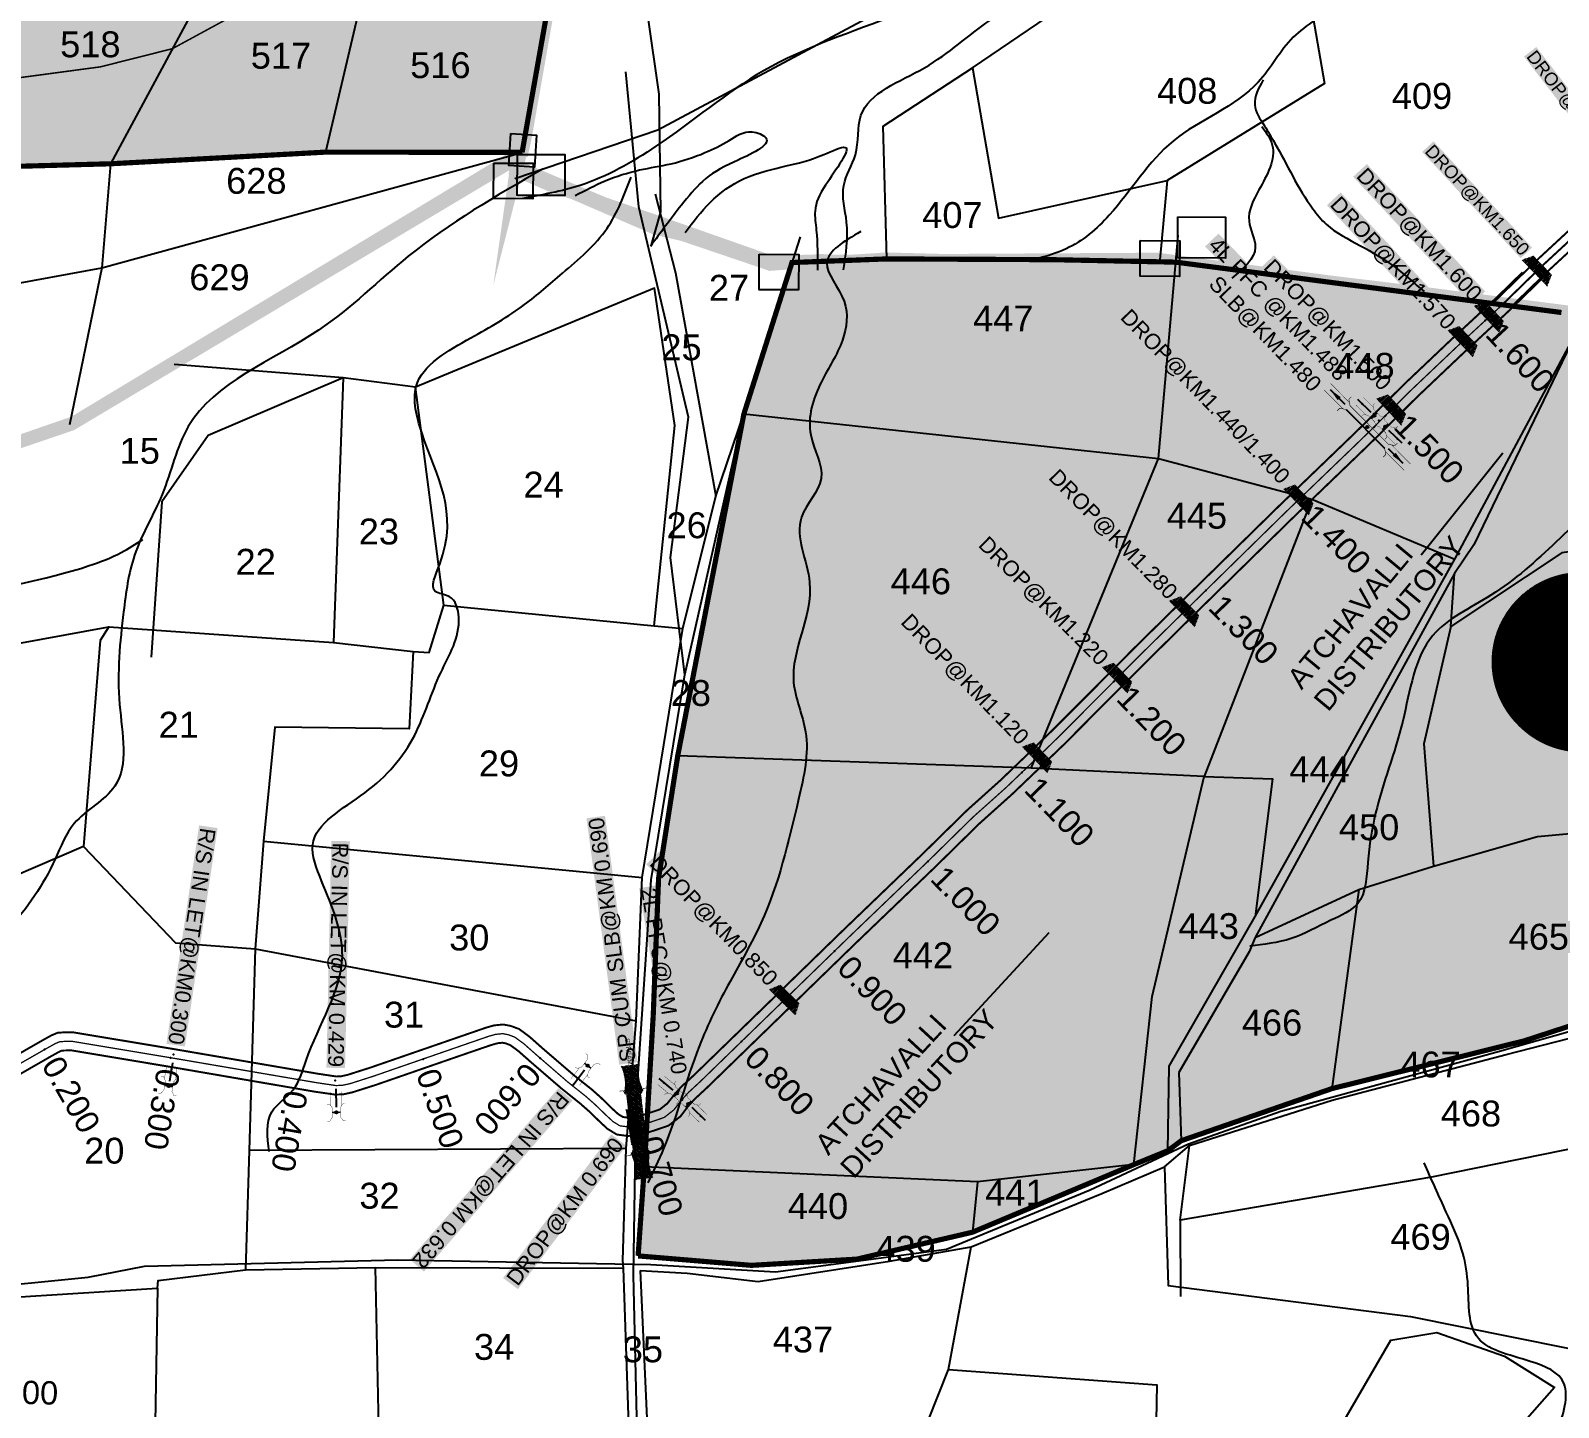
# Model space of a CAD drawing. Header units: inches. Extents: x 200003 to 248779, y 1594258 to 1607376.
# Drawn here: x 204721 to 205901, y 1599463 to 1600527 of the extents above; entities that cross this region are included whole.
import ezdxf
from ezdxf.enums import TextEntityAlignment as Align

# ---------------------------------------------------------------- set-up
doc = ezdxf.new("R2010")
doc.units = ezdxf.units.IN
doc.header["$LTSCALE"] = 15
doc.header["$MEASUREMENT"] = 0
for name, pattern in [('ACAD_ISO02W100', [15, 12, -3]), ('DASHED2', [0.375, 0.25, -0.125]), ('HIDDEN2', [0.1875, 0.125, -0.0625])]:
    doc.linetypes.add(name, pattern=pattern)
for name, color, linetype in [('BOUNDRY STONES', 240, 'Continuous'), ('CANAL1', 7, 'Continuous'), ('CSMark', 72, 'Continuous'), ('PLOTS', 7, 'Continuous'), ('PLOTS NO', 7, 'Continuous'), ('RE REMARKS', 7, 'Continuous'), ('ROADS', 1, 'Continuous'), ('STREAMS', 4, 'Continuous'), ('STRUCTURE', 5, 'Continuous'), ('text2', 7, 'Continuous'), ('VILLAGE BOUNDARY STONES', 1, 'Continuous'), ('VILLAGE BOUNDRY', 5, 'Continuous'), ('WUA-14', 3, 'Continuous')]:
    doc.layers.add(name, color=color, linetype=linetype)
doc.styles.get("Standard").update_dxf_attribs({"font": 'arial.ttf'})
doc.dimstyles.get("Standard").update_dxf_attribs({"dimtxt": 0.18, "dimasz": 0.18, "dimexe": 0.18, "dimexo": 0.0625, "dimgap": 0.09, "dimtad": 0, "dimtih": 1, "dimtoh": 1, "dimdec": 4, "dimzin": 0, "dimdsep": 46, "dimtxsty": 'Standard', "dimcen": 0.09, "dimadec": 0, "dimazin": 0, "dimtfac": 1, "dimtdec": 4, "dimtofl": 0, "dimtmove": 0, "dimatfit": 3, "dimfxl": 1, "dimtolj": 1, "dimtzin": 0, "dimarcsym": 0})

# ---------------------------------------------------------------- blocks, each defined once
blk = doc.blocks.new('DROP')
h = blk.add_hatch()
h.set_pattern_fill('ANSI31', color=1, scale=10, angle=45)
h.set_pattern_definition([(90, (-324.4107, -25.7687), (-1.25, 0), [])])
h.paths.add_polyline_path([(-9.9, -4.3), (-13.8, 4.1), (13.8, 4.1), (10.2, -4.3)])
at = {"layer": 'STRUCTURE', "color": 5, "const_width": 0.49}
blk.add_lwpolyline([(-9.9, -4.3), (-13.8, 4.1), (13.8, 4.1), (10.2, -4.3), (-9.9, -4.3)], dxfattribs=at)
at = {"layer": 'STRUCTURE', "color": 5}
blk.add_circle((0, 0), 1.33, dxfattribs=at)
blk = doc.blocks.new('1SLB')
at = {"layer": 'STRUCTURE'}
h = blk.add_hatch(dxfattribs=at)
h.set_pattern_fill('DOTS', color=6, scale=14, angle=320.3722, style=0)
h.set_pattern_definition([(320.372247934, (-538945.0768, -1194857.3203), (0.89503691186, 0.39489261377), [0, -0.875])])
h.paths.add_polyline_path([(-43.8, 3.5), (-43.8, -3.5), (-23.1, -3.5), (-21, -2.1), (21, -2.1), (23.1, -3.5), (43.8, -3.5), (43.8, 3.5), (23.1, 3.5), (21, 2.1), (-21, 2.1), (-23.1, 3.5)])
at = {"layer": 'STRUCTURE', "color": 6, "linetype": 'ACAD_ISO02W100', "ltscale": 0.5, "const_width": 0.35}
for points in [[(-43.8, 3.5), (-23.1, 3.5)], [(23.1, 3.5), (43.8, 3.5)], [(-43.8, -3.5), (-23.1, -3.5)], [(23.1, -3.5), (43.8, -3.5)]]:
    blk.add_lwpolyline(points, dxfattribs=at)
at = {"layer": 'STRUCTURE', "color": 6, "const_width": 0.44}
for points in [[(-25.2, 7.7), (-25.2, 4.9), (-21, 2.1), (21, 2.1), (25.2, 4.9), (25.2, 7.7)], [(-25.2, -7.7), (-25.2, -4.9), (-21, -2.1), (21, -2.1), (25.2, -4.9), (25.2, -7.7)]]:
    blk.add_lwpolyline(points, dxfattribs=at)
at = {"layer": 'STRUCTURE', "color": 6}
blk.add_lwpolyline([(-21, -2.1), (21, -2.1)], dxfattribs=at)
blk.add_lwpolyline([(-21, -2.1), (21, -2.1)], dxfattribs=at)
at = {"layer": 'STRUCTURE', "color": 0}
blk.add_circle((0, 0), 0.871, dxfattribs=at)
for points in [[(-40.8, 0), (-24.8, 0)], [(39.6, -0.2), (23.5, -0.2)]]:
    blk.add_leader(points, dimstyle='Standard', override={"dimasz": 10, "dimgap": 0.09, "dimtad": 0}, dxfattribs=at)
blk = doc.blocks.new('SP')
at = {"layer": 'STRUCTURE'}
h = blk.add_hatch(dxfattribs=at)
h.set_pattern_fill('DASH', color=256, scale=8, style=0)
edge = h.paths.add_edge_path()
edge.add_spline(control_points=[(769825.7, 1706742.1), (769825.3, 1706741.8), (769823.8, 1706740.8), (769820.9, 1706740.3), (769817, 1706739.7), (769811.4, 1706738.9), (769804, 1706739.7), (769798.4, 1706741), (769795.6, 1706741.6)], knot_values=[0, 0, 0, 0, 1.613557, 5.24513, 8.624976, 13.470124, 22.190216, 30.746377, 30.746377, 30.746377, 30.746377], degree=3, periodic=0)
edge.add_line((769795.6, 1706741.6), (769792.6, 1706739.6))
edge.add_line((769792.6, 1706739.6), (769732.6, 1706739.6))
edge.add_line((769732.6, 1706739.6), (769729.6, 1706741.6))
edge.add_spline(control_points=[(769729.6, 1706741.6), (769726.9, 1706740.9), (769721.3, 1706739.5), (769713.9, 1706738.5), (769708.3, 1706739.1), (769704.4, 1706739.6), (769701.5, 1706740), (769700, 1706741), (769699.5, 1706741.3)], knot_values=[0, 0, 0, 0, 8.556161, 17.276253, 22.121402, 25.501247, 29.13282, 30.746377, 30.746377, 30.746377, 30.746377], degree=3, periodic=0)
edge.add_line((769699.5, 1706741.3), (769699.5, 1706722.1))
edge.add_spline(control_points=[(769699.5, 1706722.1), (769700, 1706722.4), (769701.4, 1706723.4), (769704.3, 1706724), (769708.2, 1706724.5), (769713.8, 1706725.3), (769721.2, 1706724.5), (769726.8, 1706723.3), (769729.6, 1706722.6)], knot_values=[0, 0, 0, 0, 1.613557, 5.24513, 8.624976, 13.470124, 22.190216, 30.746377, 30.746377, 30.746377, 30.746377], degree=3, periodic=0)
edge.add_line((769729.6, 1706722.6), (769732.6, 1706724.6))
edge.add_line((769732.6, 1706724.6), (769792.6, 1706724.6))
edge.add_line((769792.6, 1706724.6), (769795.6, 1706722.6))
edge.add_spline(control_points=[(769795.6, 1706722.6), (769798.4, 1706723.3), (769803.9, 1706724.8), (769811.3, 1706725.8), (769817, 1706725.1), (769820.9, 1706724.7), (769823.8, 1706724.2), (769825.2, 1706723.3), (769825.7, 1706723)], knot_values=[0, 0, 0, 0, 8.556161, 17.276253, 22.121402, 25.501247, 29.13282, 30.746377, 30.746377, 30.746377, 30.746377], degree=3, periodic=0)
edge.add_line((769825.7, 1706723), (769825.7, 1706742.1))
h.paths.add_polyline_path([(769764.2, 1706732.1, -1), (769761.1, 1706732.1, -1)], flags=0)
h.paths.add_polyline_path([(769761.1, 1706732.1, 1), (769764.2, 1706732.1, 1)], flags=16)
at = {"layer": 'STRUCTURE', "const_width": 0.628}
for points in [[(769726.6, 1706747.6), (769726.6, 1706743.6), (769732.6, 1706739.6), (769792.6, 1706739.6), (769798.6, 1706743.6), (769798.6, 1706747.6)], [(769726.6, 1706716.6), (769726.6, 1706720.6), (769732.6, 1706724.6), (769792.6, 1706724.6), (769798.6, 1706720.6), (769798.6, 1706716.6)]]:
    blk.add_lwpolyline(points, dxfattribs=at)
at = {"layer": 'STRUCTURE', "color": 3}
blk.add_lwpolyline([(769732.6, 1706724.6), (769792.6, 1706724.6)], dxfattribs=at)
blk.add_lwpolyline([(769732.6, 1706724.6), (769792.6, 1706724.6)], dxfattribs=at)
at = {"layer": 'STRUCTURE', "color": 0}
blk.add_circle((769762.6, 1706732.1), 1.55, dxfattribs=at)
at = {"layer": 'STRUCTURE'}
for points in [[(769699.5, 1706741.3), (769700.9, 1706740.5), (769704.4, 1706739.6), (769707.8, 1706739.2), (769712.6, 1706738.8), (769721.3, 1706739.7), (769729.6, 1706741.6)], [(769825.7, 1706742.1), (769824.3, 1706741.3), (769820.8, 1706740.3), (769817.5, 1706739.8), (769812.7, 1706739.2), (769804, 1706739.9), (769795.6, 1706741.6)], [(769699.5, 1706722.1), (769700.9, 1706723), (769704.4, 1706724), (769707.7, 1706724.5), (769712.5, 1706725), (769721.2, 1706724.4), (769729.6, 1706722.6)], [(769825.7, 1706723), (769824.3, 1706723.8), (769820.8, 1706724.7), (769817.4, 1706725.1), (769812.6, 1706725.5), (769803.9, 1706724.6), (769795.6, 1706722.6)]]:
    blk.add_spline(points, degree=3, dxfattribs=at)
at = {"layer": 'STRUCTURE', "color": 0}
blk.add_text('STREAM', height=5, dxfattribs=at).set_placement((769684.3, 1706732.1), align=Align.MIDDLE_CENTER)
for points in [[(769727.4, 1706732.1), (769700.8, 1706732.1)], [(769824.4, 1706732.1), (769800.5, 1706732.1)]]:
    blk.add_leader(points, dimstyle='Standard', override={"dimasz": 10, "dimgap": 0.09, "dimtad": 0}, dxfattribs=at)
blk = doc.blocks.new('1INLET')
at = {"layer": 'STRUCTURE', "color": 190}
for points, const_width in [([(9.4, 10.1), (9.4, 7.3), (5.2, 4.5), (0, 4.5), (0, 4.5), (0, 4.5), (-5.2, 4.5), (-9.4, 7.3), (-9.4, 10.1)], 0.35), ([(0, -4.5), (0, 4.5)], 1.75), ([(7.3, 5.9), (22.7, 5.9)], 0.35), ([(-9.4, -10.1), (-9.4, -7.3), (-5.2, -4.5), (0, -4.5), (5.2, -4.5), (9.4, -7.3), (9.4, -10.1)], 0.35), ([(7.3, -5.9), (22.7, -5.9)], 0.35)]:
    blk.add_lwpolyline(points, dxfattribs=dict(at, const_width=const_width))
at = {"layer": 'STRUCTURE', "color": 0}
blk.add_circle((0, 0), 1.31, dxfattribs=at)
blk.add_leader([(26, 0.1), (5.6, 0)], dimstyle='Standard', override={"dimasz": 8, "dimgap": 0.09, "dimtad": 0}, dxfattribs=at)

msp = doc.modelspace()

# ---------------------------------------------------------------- hatches: boundary and pattern name
at = {"layer": 'PLOTS NO', "true_color": 0x58ba48}
h = msp.add_hatch(dxfattribs=at)
h.set_pattern_fill('ANSI31', color=85)
h.set_pattern_definition([(45, (0, 0), (-0.088388347648, 0.088388347648), [])])
h.paths.add_polyline_path([(205100.3, 1600433.1), (204948.4, 1600433.3), (204782.5, 1600424.3), (204654.4, 1600420.8), (204534.1, 1600417.6), (204532.6, 1600473), (204606.5, 1600482), (204650.4, 1600610.2), (204535.4, 1600636.5), (204566.7, 1600659.7), (204346.3, 1600681.2), (204028.6, 1600713.6), (204121.8, 1601074.1), (203790.8, 1601130.3), (203795.7, 1601147.6), (203799.4, 1601158.4), (203802.4, 1601164.2), (203808.5, 1601174), (203813, 1601183.7), (203819.1, 1601187.2), (203824.5, 1601193.3), (203829.3, 1601196.8), (203832.4, 1601201.3), (203834.5, 1601204.7), (203840.4, 1601219.2), (203842.7, 1601229.3), (203844.3, 1601236.3), (203846.1, 1601243.6), (203847.7, 1601246.6), (203851, 1601249.6), (203853.1, 1601253.4), (203896, 1601284.4), (203908.2, 1601291.2), (203951.5, 1601334.5), (203949.3, 1601467.2), (203971, 1601574.3), (203975.3, 1601668.5), (204103.3, 1601632.2), (204160.9, 1601720.9), (204131.3, 1601728.1), (204141.2, 1601734.1), (204151.6, 1601740.8), (204160.3, 1601745.3), (204172.6, 1601752.7), (204180, 1601759.4), (204185.6, 1601765.2), (204190.6, 1601773.7), (204191.2, 1601781.5), (204192.7, 1601785.7), (204195.1, 1601788.9), (204198, 1601789.2), (204201.9, 1601789.2), (204205.8, 1601789.2), (204210.9, 1601788.9), (204216.3, 1601788.3), (204222.7, 1601789.1), (204226.6, 1601791.5), (204229.5, 1601793.2), (204231.8, 1601794.4), (204238.2, 1601796.3), (204240.5, 1601797.7), (204242.9, 1601798.8), (204244.8, 1601799.7), (204246.6, 1601800.6), (204260.9, 1601803.3), (204269.8, 1601811.9), (204278.6, 1601819.9), (204288.7, 1601829.6), (204292.1, 1601835.9), (204301.6, 1601844.9), (204304.7, 1601848.5), (204313.2, 1601854.9), (204317.4, 1601860.8), (204320, 1601865.5), (204328.3, 1601881), (204334, 1601886.7), (204341.5, 1601887.7), (204348.6, 1601888.3), (204358.1, 1601887.5), (204365, 1601887.6), (204370.3, 1601887.2), (204378.1, 1601886.8), (204385.1, 1601886.6), (204390.6, 1601886.4), (204404.4, 1601886.4), (204413.6, 1601886.5), (204423.9, 1601887.2), (204475.1, 1601889.5), (204496.8, 1601898.9), (204505.8, 1601906.3), (204519.4, 1601915.9), (204534.2, 1601915.9), (204547.8, 1601908.9), (204559.6, 1601905.3), (204571, 1601898.5), (204583, 1601889.8), (204587.2, 1601902.7), (204592.1, 1601918), (204602.4, 1601949.8), (204605.6, 1601959.6), (204610.6, 1601975.2), (204642.4, 1602073.5), (204682, 1602196.2), (204702.2, 1602258.3), (204707.3, 1602284.2), (204840.9, 1602245.5), (204907.7, 1602226.8), (204925.2, 1602104.4), (205101.7, 1602032.3), (205081.8, 1602000.8), (205158.8, 1601940.1), (205164.7, 1601877.4), (205178.9, 1601836.5), (205168.2, 1601806.6), (205147.7, 1601749.6), (205130.9, 1601725), (205139.6, 1601687.1), (205165.6, 1601661.5), (205200.7, 1601626.9), (205180.5, 1601515.3), (205270.1, 1601469.7), (205260.1, 1601413.3), (205250.7, 1601351.5), (205238.1, 1601328.4), (205229.2, 1601295.8), (205221.8, 1601261.7), (205215, 1601219.1), (205208.7, 1601169.2), (205203.4, 1601137.2), (205196, 1601106.2), (205192.3, 1601033.8), (205177.6, 1600929.6), (205151.7, 1600722.5)])
at = {"layer": 'PLOTS NO', "true_color": 0x105689}
h = msp.add_hatch(color=146, dxfattribs=at)
h.dxf.hatch_style = 1
h.paths.add_polyline_path([(205189.9, 1599580.5), (205194.7, 1599649.2), (205201.6, 1599766.9), (205205.7, 1599872.2), (205220.5, 1599966.9), (205271.6, 1600231.1), (205308.7, 1600348), (205381.9, 1600350.8), (205510.5, 1600350.2), (205605.1, 1600348.3), (205902.9, 1600309.4), (205991.8, 1600281.5), (206140.2, 1600233), (206229.2, 1600203.8), (206319.4, 1600189.7), (206477.2, 1600168), (206536.2, 1600138.8), (206686.4, 1600087.6), (206728.4, 1600038.6), (206660.1, 1600019.1), (206434.2, 1599958.3), (206350, 1599926), (206148, 1599868.6), (206046.9, 1599837.7), (205980.3, 1599781.3), (205874.3, 1599746.7), (205725.5, 1599709.7), (205609.3, 1599669.5), (205599, 1599661.8), (205572.8, 1599651.1), (205448.1, 1599598.8), (205358.8, 1599578), (205277.4, 1599573.2)])
at = {"layer": 'text2'}
h = msp.add_hatch(dxfattribs=at)
h.set_pattern_fill('ANSI31', color=5)
h.set_pattern_definition([(45, (15055.27304, -12639.26746), (-0.088388347648, 0.088388347648), [])])
edge = h.paths.add_edge_path()
edge.add_arc((205918.7, 1600039.3), 69.1, 0, 360)
h.paths.add_polyline_path([(205840, 1600008.3), (205997.4, 1600008.3), (205997.4, 1600070.4), (205840, 1600070.4)], flags=9)

# ---------------------------------------------------------------- linework, layer by layer
at = {"layer": 'BOUNDRY STONES'}
for points in [[(205096.7, 1600431.5), (205133.3, 1600431.4), (205133.3, 1600399.8), (205096.6, 1600399.9)], [(205078.5, 1600424.9), (205108.9, 1600424.7), (205108.7, 1600397.2), (205078.2, 1600397.4)], [(205606.8, 1600383.2), (205643.4, 1600383.1), (205643.4, 1600351.5), (205606.7, 1600351.6)], [(205577.7, 1600364.9), (205608.2, 1600364.7), (205608, 1600337.2), (205577.5, 1600337.4)], [(205283.5, 1600354.5), (205313.9, 1600354.3), (205313.7, 1600326.8), (205283.3, 1600327)]]:
    msp.add_lwpolyline(points, close=True, dxfattribs=at)
at = {"layer": 'CANAL1', "color": 200, "const_width": 1.5}
for points in [[(205850.3, 1600317.2), (205852.6, 1600319.3), (205881, 1600347), (205882.6, 1600348.6), (205929.9, 1600392.4)], [(205865.6, 1600315.2), (205889.4, 1600338.4), (205890.9, 1600339.9), (205938.1, 1600383.6)], [(204697.1, 1599728.2), (204729.9, 1599747), (204736.7, 1599750.8), (204741.6, 1599752.9), (204746.5, 1599753.2), (204753.3, 1599753.3), (204833.7, 1599739.9), (204942.9, 1599721.2), (204956.9, 1599719.1), (204960.7, 1599719.3), (204965.6, 1599720.4), (204982.9, 1599725.9), (205053.2, 1599750.2), (205072.6, 1599756.9), (205078.7, 1599758.6), (205085.7, 1599759.3), (205091.5, 1599758.2), (205098, 1599755.8), (205106.2, 1599749.7), (205116.1, 1599740.9), (205139.8, 1599720.5), (205154.1, 1599709.1), (205161.3, 1599702.7), (205170.4, 1599693.8), (205174.7, 1599689.9), (205178.2, 1599687.8), (205182, 1599687.3), (205189.9, 1599688.3), (205197.3, 1599690.5), (205206.7, 1599693.7), (205212.5, 1599698.3), (205217.8, 1599705), (205223.4, 1599711.3), (205233.2, 1599720.3), (205292.9, 1599778.3), (205347.8, 1599831.7), (205409.5, 1599891), (205443.8, 1599924.7), (205469.4, 1599947.7), (205488, 1599965.5), (205509.3, 1599986.1), (205538.8, 1600015.6), (205572.1, 1600049.2), (205610.8, 1600087.3), (205684.4, 1600159.5), (205737.8, 1600210.9), (205751.2, 1600223.9), (205781.6, 1600254.1), (205817.1, 1600287.8), (205851.9, 1600320), (205872.8, 1600340.4)], [(204703.8, 1599715.9), (204736.7, 1599734.8), (204742.8, 1599738.2), (204744.9, 1599739.1), (204747.1, 1599739.2), (204752.3, 1599739.3), (204831.3, 1599726.1), (204940.7, 1599707.3), (204956.2, 1599705.1), (204962.6, 1599705.4), (204969.3, 1599706.9), (204987.3, 1599712.6), (205057.7, 1599737), (205076.7, 1599743.5), (205081.3, 1599744.8), (205085.1, 1599745.2), (205087.8, 1599744.7), (205091.3, 1599743.3), (205097.4, 1599738.8), (205106.9, 1599730.4), (205130.9, 1599709.7), (205145.1, 1599698.3), (205151.8, 1599692.4), (205160.8, 1599683.7), (205166.2, 1599678.7), (205173.4, 1599674.3), (205182.1, 1599673.1), (205192.9, 1599674.6), (205201.5, 1599677.1), (205213.5, 1599681.2), (205222.6, 1599688.3), (205228.5, 1599696.1), (205233.4, 1599701.5), (205242.8, 1599710.2), (205302.6, 1599768.3), (205357.5, 1599821.7), (205419.3, 1599881), (205453.4, 1599914.5), (205478.9, 1599937.4), (205497.7, 1599955.4), (205519.2, 1599976.1), (205548.7, 1600005.8), (205582, 1600039.2), (205620.6, 1600077.3), (205694.2, 1600149.5), (205747.5, 1600200.8), (205761, 1600213.9), (205791.4, 1600244.1), (205826.7, 1600277.6), (205861.5, 1600309.9), (205890.1, 1600337.7), (205890.9, 1600338.5)]]:
    msp.add_lwpolyline(points, dxfattribs=at)
at = {"layer": 'CANAL1', "color": 1, "linetype": 'HIDDEN2', "ltscale": 4}
for points, const_width in [([(205858, 1600316.2), (205885.2, 1600342.7), (205886.7, 1600344.2), (205934, 1600388)], 1.5), ([(204700.4, 1599722.1), (204733.3, 1599740.9), (204739.8, 1599744.5), (204743.3, 1599746), (204746.8, 1599746.2), (204752.8, 1599746.3), (204832.5, 1599733), (204941.8, 1599714.3), (204956.6, 1599712.1), (204961.6, 1599712.3), (204967.5, 1599713.6), (204985.1, 1599719.2), (205055.5, 1599743.6), (205074.6, 1599750.2), (205080, 1599751.7), (205085.4, 1599752.2), (205089.6, 1599751.4), (205094.7, 1599749.5), (205101.8, 1599744.3), (205111.5, 1599735.7), (205135.3, 1599715.1), (205149.6, 1599703.7), (205156.6, 1599697.5), (205165.6, 1599688.8), (205170.5, 1599684.3), (205175.8, 1599681), (205182, 1599680.2), (205191.4, 1599681.5), (205199.4, 1599683.8), (205210.1, 1599687.5), (205217.5, 1599693.3), (205223.1, 1599700.5), (205228.4, 1599706.4), (205238, 1599715.3), (205297.7, 1599773.3), (205352.6, 1599826.7), (205414.4, 1599886), (205448.6, 1599919.6), (205474.2, 1599942.5), (205492.9, 1599960.4), (205514.2, 1599981.1), (205543.7, 1600010.7), (205577, 1600044.2), (205615.7, 1600082.3), (205689.3, 1600154.5), (205742.6, 1600205.8), (205756.1, 1600218.9), (205786.5, 1600249.1), (205821.9, 1600282.7), (205856.7, 1600314.9), (205881.9, 1600339.5)], 1)]:
    msp.add_lwpolyline(points, dxfattribs=dict(at, const_width=const_width))
at = {"layer": 'PLOTS'}
for points in [[(205441.1, 1601082.3), (205418.3, 1600964.2), (205399.9, 1600868.7), (205377.4, 1600715.5), (205377, 1600542.1), (205205, 1600450.2), (205094.7, 1600412.8)], [(205778.4, 1601058.1), (205818.8, 1600960.5), (205766.7, 1600830.3), (205734.6, 1600700.8), (205703.4, 1600581.7), (205720, 1600486.4), (205598.5, 1600411.5), (205592.8, 1600350)], [(204872.8, 1600592.4), (204782.5, 1600424.3)], [(204983.6, 1600582.3), (204948.4, 1600433.3)], [(205381.9, 1600350.8), (205379.1, 1600453.4), (205448.1, 1600498.4), (205555.4, 1600571.6), (205703.4, 1600581.7), (205834.1, 1600567.1), (205951.1, 1600548.3), (205938.8, 1600431.2), (205921.2, 1600308.1)], [(205448.1, 1600498.4), (205468.1, 1600382.4), (205598.5, 1600411.5)], [(204287.6, 1600409.3), (204445.5, 1600415.2), (204782.5, 1600424.3), (204948.4, 1600433.3), (205100.3, 1600433.1)], [(204775.9, 1600343.8), (205100.3, 1600433.1)], [(204782.5, 1600424.3), (204775.9, 1600343.8), (204750.8, 1600222.6)], [(205203.1, 1600401), (205218.7, 1600340.1), (205250, 1600167.5)], [(205315, 1600367.8), (205271.6, 1600231.1), (205220.5, 1599966.9), (205205.7, 1599872.2), (205201.6, 1599766.9), (205194.7, 1599649.2), (205189.9, 1599580.5)], [(205493.5, 1599957.3), (205591.7, 1600196.5), (205606.9, 1600368.8)], [(204382.9, 1600271.7), (204775.9, 1600343.8)], [(205202.4, 1600067.2), (205218.3, 1600222.2), (205202.6, 1600328.2), (205018.1, 1600251.6)], [(205189.9, 1599580.5), (205277.4, 1599573.2), (205358.8, 1599578), (205448.1, 1599598.8), (205572.8, 1599651.1), (205599, 1599661.8), (205600, 1599727.2), (205666.5, 1599842.7), (205820.5, 1600118.8), (205921.8, 1600307.7)], [(205921.2, 1600308.1), (205835.2, 1600129.9), (205820.2, 1600107.7), (205742.3, 1599965.6), (205666.4, 1599826.4), (205661.8, 1599815.4), (205607.5, 1599722.2), (205609.3, 1599669.5), (205725.5, 1599709.7), (205874.3, 1599746.7), (205980.3, 1599781.3), (206046.9, 1599837.7), (206148, 1599868.6), (206350, 1599926), (206399.9, 1599946.5), (206434.2, 1599958.3), (206660.1, 1600019.1), (206728.4, 1600038.6)], [(204962.1, 1600259), (204831.6, 1600269.3)], [(204781.1, 1600066.6), (204954.8, 1600054.4), (205016.2, 1600047.6), (205028.6, 1600046.8), (205039.8, 1600083.4), (205018.1, 1600251.6), (204962.1, 1600259), (204954.8, 1600054.4)], [(204962.1, 1600259), (204857.8, 1600214.4), (204822.1, 1600163.1), (204813.9, 1600043.2)], [(204023.9, 1599506.8), (204073.9, 1599490.9), (204079.4, 1599489.8), (204076.3, 1599460.8), (204235.5, 1599462.1), (204377.5, 1599486.5), (204584.9, 1599452.3), (204600.5, 1599532.6), (204704.5, 1599548.4), (204818.7, 1599555.5), (204819.2, 1599561.5), (204886.8, 1599569.7), (204987, 1599571.5), (205178.5, 1599571.1), (205178.2, 1599577), (205180.6, 1599663.6), (205188.4, 1599762.2), (205193, 1599872.9), (205224.4, 1600065.3), (205250, 1600167.5), (205271.6, 1600231.1)], [(205271.6, 1600231.1), (205591.7, 1600196.5), (205710.1, 1600165.1), (205820.5, 1600118.8)], [(205710.1, 1600165.1), (205627, 1599951)], [(206291.8, 1600139), (206185.9, 1600135.5), (206093.2, 1600149.8), (205903.1, 1600123.6), (205817.6, 1600066.7), (205796.6, 1599976.2), (205804, 1599881.6)], [(205817.6, 1600066.7), (205820.2, 1600107.7)], [(205039.8, 1600083.4), (205202.4, 1600067.2), (205224.4, 1600065.3)], [(204560.3, 1600026.2), (204781.1, 1600066.6), (204774.6, 1600056), (204761.5, 1599896.8), (204670.5, 1599857.6)], [(205016.2, 1600047.6), (205013.1, 1599987.6), (204909.3, 1599988.9), (204900.6, 1599901), (204894.1, 1599817.7), (204889.5, 1599661.9), (204886.8, 1599569.7)], [(205572.8, 1599651.1), (205586.8, 1599780.9), (205627, 1599951), (205493.5, 1599957.3), (205220.5, 1599966.9)], [(205627, 1599951), (205679.9, 1599949), (205666.5, 1599842.7)], [(204900.6, 1599901), (205193, 1599872.9)], [(205666.4, 1599826.4), (205746.5, 1599863.6), (205804, 1599881.6), (205884.5, 1599904.5), (205957.2, 1599911.2), (206050.3, 1599910.6), (206046.9, 1599837.7)], [(204761.5, 1599896.8), (204832.6, 1599822.4), (204894.1, 1599817.7), (205188.4, 1599762.2)], [(205746.5, 1599863.6), (205725.5, 1599709.7)], [(205191.5, 1599569.3), (205227.7, 1599567.1), (205282.5, 1599560.8), (205384, 1599576.5), (205447.1, 1599587.5), (205547.9, 1599628.7), (205596.4, 1599649.3), (205615.6, 1599665.8), (205725.9, 1599700.8), (205860.1, 1599736.2), (205927.5, 1599753.3), (205997.4, 1599757.9)], [(205988.9, 1599679.1), (205802.5, 1599641.3), (205608.5, 1599608), (205608.7, 1599549.1)], [(205608.5, 1599608), (205615.6, 1599665.8)], [(205180.6, 1599663.6), (204889.5, 1599661.9)], [(205599, 1599661.8), (205572.8, 1599651.1), (205452.1, 1599637.7), (205194.7, 1599649.2)], [(205596.4, 1599649.3), (205599.1, 1599557.6), (205786.3, 1599533.7), (205946.3, 1599501.5)], [(205452.1, 1599637.7), (205448.1, 1599598.8)], [(205412, 1599360.4), (205406.1, 1599433.7), (205429.7, 1599492.7), (205447.1, 1599587.5)], [(204991.1, 1599339.4), (204989.6, 1599447.9), (204987, 1599571.5)], [(205149.9, 1599123.2), (205147.8, 1599245), (205169.2, 1599330.8), (205183.3, 1599434.9), (205178.5, 1599571.1)], [(205191.5, 1599569.3), (205197.7, 1599432.3)], [(204818.7, 1599555.5), (204815.2, 1599348.1)], [(205589.6, 1599439.3), (205719.3, 1599426.2), (205771.1, 1599515.4), (205806.7, 1599521.4), (205859, 1599503.1), (205897.6, 1599478.7), (205868.7, 1599446.2), (205885, 1599391.9)], [(205429.7, 1599492.7), (205590.4, 1599481), (205589.6, 1599439.3), (205586.1, 1599359.5)]]:
    msp.add_lwpolyline(points, dxfattribs=at)
at = {"layer": 'ROADS'}
for points in [[(205168.4, 1600856), (205185.3, 1600711.2), (205197.2, 1600539.1), (205205.8, 1600478.2), (205207.1, 1600387.2), (205199.9, 1600361.8)], [(205226, 1600029.4), (205215, 1600120.2), (205228.8, 1600228.5), (205190.5, 1600391.1), (205180.4, 1600495.4)], [(205162.7, 1599202.1), (205189.1, 1599445.2), (205186.4, 1599565.7), (205188.4, 1599698.3), (205200.1, 1599871), (205226, 1600029.4), (205271.6, 1600231.1)], [(204000.6, 1599503.7), (204073.9, 1599490.9), (204243.3, 1599500.3), (204338.9, 1599506.7), (204431.4, 1599513), (204576.6, 1599544.8), (204672, 1599554.7), (204765.2, 1599564.1), (204808.6, 1599572.6), (205004.3, 1599577.5), (205199.7, 1599573.8), (205295.9, 1599568.3), (205428.1, 1599585.7), (205539, 1599631.6), (205614.9, 1599667.1), (205686.1, 1599692.2), (205855, 1599738.6), (205940.6, 1599763)]]:
    msp.add_lwpolyline(points, dxfattribs=at)
at = {"layer": 'ROADS', "const_width": 1.19}
msp.add_lwpolyline([(204163.5, 1600300.4), (204279.6, 1600338.7), (204370.6, 1600386), (204407.1, 1600419.9), (204516.7, 1600433.9), (204563.8, 1600439.9), (204608.7, 1600453.8), (204658.1, 1600479), (204688.3, 1600487.6), (204774.7, 1600499.2), (204830.2, 1600513.2), (204915.6, 1600559.6), (204941.5, 1600577.6), (205002.8, 1600670.7), (205031.3, 1600686), (205104.5, 1600705.9), (205152.1, 1600724.8)], dxfattribs=at)
at = {"layer": 'STREAMS'}
for points in [[(207756.1, 1602562.3), (207679, 1602551.6), (207600.3, 1602556.9), (207548.6, 1602561.7), (207520.8, 1602563.7), (207454.3, 1602556.6), (207423.2, 1602551.8), (207384.8, 1602536.6), (207332.3, 1602463.7), (207315.7, 1602410.7), (207322.2, 1602346.5), (207332.3, 1602306), (207332.9, 1602237), (207279.1, 1602154.8), (207252.5, 1602077), (207248.4, 1602002), (207273.2, 1601907.3), (207262.5, 1601790.1), (207260.1, 1601708.1), (207270.7, 1601654.3), (207287.9, 1601634.6), (207337.7, 1601568), (207360, 1601526.8), (207374.8, 1601504.8), (207336.1, 1601430.6), (207281.6, 1601400.4), (207197.1, 1601391.2), (207103.3, 1601387), (207037.8, 1601360.9), (206923, 1601315.6), (206837.1, 1601272.3), (206783.8, 1601247.3), (206729.3, 1601226.4), (206614.6, 1601223.6), (206498.3, 1601210.7), (206377.4, 1601192), (206303.2, 1601161.9), (206235.4, 1601145.7), (206173.5, 1601135.8), (206121.6, 1601151.2), (206052.6, 1601164.4), (205944.9, 1601141.5), (205893.8, 1601109), (205825.3, 1601065.6), (205783.3, 1601019.7), (205755.1, 1600955.3), (205735.9, 1600869.6), (205711.4, 1600768.1), (205679.7, 1600692.7), (205656.8, 1600654.8), (205590.1, 1600620), (205506.5, 1600588.5), (205390.5, 1600539.7), (205286.8, 1600496.1), (205203.7, 1600437.8), (205145.1, 1600407.6), (205100.5, 1600397.6)], [(205729, 1600791.6), (205803, 1600797.9), (205860.2, 1600802.4), (205899.9, 1600799), (205926.6, 1600795.1), (205946.5, 1600798.7), (205907.8, 1600770.4), (205857.3, 1600752.1), (205821, 1600709), (205792.6, 1600659.5), (205771.8, 1600613.7), (205729.6, 1600547.8), (205695.8, 1600522), (205668.8, 1600487.4), (205603.2, 1600442), (205553.7, 1600384.6), (205520.5, 1600358.6), (205497.4, 1600350.7)], [(205348.6, 1600342.3), (205350.9, 1600379.2), (205348.7, 1600407.6), (205357.7, 1600431.3), (205362, 1600461.6), (205411, 1600498.5), (205461.4, 1600535.1), (205534.5, 1600566.4), (205635.6, 1600595), (205658.3, 1600614.1), (205691.9, 1600641.7), (205702.1, 1600655.1)], [(205672.5, 1600489.1), (205666.1, 1600469.9), (205673.5, 1600453.7), (205681.4, 1600440.6), (205710.9, 1600389.5), (205721.3, 1600377.6), (205747.3, 1600361.2), (205774.5, 1600344.3), (205796.8, 1600325.5)], [(205141.4, 1600399.7), (205164.4, 1600411.1), (205191, 1600419.5), (205215.3, 1600424.3), (205241.5, 1600432.9), (205260.2, 1600442.3), (205277.9, 1600449), (205288.5, 1600444.4), (205264.4, 1600425.9), (205239.7, 1600410.7), (205223.3, 1600392.2), (205199.4, 1600360.5)], [(205671.6, 1600453.1), (205679.6, 1600438.8), (205669.3, 1600404.1), (205661.7, 1600379.9), (205666.5, 1600360), (205648.3, 1600335.9)], [(205226.3, 1600371.3), (205245.6, 1600394.5), (205271.8, 1600412.9), (205304.1, 1600422.6), (205333.4, 1600431.5), (205349.8, 1600437), (205334.6, 1600407.7), (205326.5, 1600387.8), (205327.5, 1600373), (205328.4, 1600342.2)], [(205116.1, 1600420.1), (205012.4, 1600352.9), (204943, 1600295.7), (204842.5, 1600221.2), (204822.3, 1600168.8), (204801, 1600121.8), (204792.6, 1600078.2), (204789.5, 1600006.4), (204785.8, 1599943.4), (204754.5, 1599914.6), (204739.7, 1599887), (204703.5, 1599833.6), (204663.9, 1599802.5), (204617.9, 1599770.2), (204577.7, 1599706.7), (204563.5, 1599687.3), (204522.8, 1599668.5), (204462.6, 1599646.9), (204379.5, 1599631.2), (204330.9, 1599596.9), (204273, 1599568.8), (204216.4, 1599547.8), (204158.6, 1599510.2), (204118.5, 1599495.6), (204067.8, 1599485.7), (204054.2, 1599471.6)], [(204905, 1599661.2), (204907.1, 1599691.8), (204923.5, 1599708.8), (204933.6, 1599731.5), (204961.5, 1599812), (204945.5, 1599870.3), (204938.6, 1599898.2), (204978.8, 1599938.3), (205017.4, 1599982.9), (205037.5, 1600031.1), (205051.4, 1600073.9), (205043.9, 1600089.9), (205033.3, 1600093.9), (205036.7, 1600115), (205022.8, 1600216.7), (205018.5, 1600252.3), (205060.7, 1600289.8), (205102.2, 1600315.5), (205131.4, 1600339.7), (205165.9, 1600374.5), (205184.5, 1600414)], [(205361.8, 1600371.9), (205335.7, 1600347.6), (205348.9, 1600318.1), (205347.7, 1600288.1), (205331.4, 1600255.8), (205323.2, 1600214.8), (205331.2, 1600181.2), (205316.1, 1600151.2), (205322.3, 1600100.9), (205310, 1600023.6), (205319.2, 1599985.5), (205313.8, 1599933.5), (205284.7, 1599837.6), (205260.9, 1599792.6), (205237, 1599742.4), (205209.6, 1599663.5), (205197.4, 1599636.9)], [(205990.4, 1600320.1), (205970.8, 1600261), (205959.4, 1600209.1), (205943.4, 1600180.2), (205898.9, 1600132.2), (205848.5, 1600091), (205803.5, 1600059.8), (205780.3, 1599993.7), (205759.4, 1599922.5), (205753.4, 1599884.7), (205745.6, 1599852.8), (205724.9, 1599839.8), (205694.1, 1599825.7), (205662.2, 1599819.9)], [(208182.9, 1600292.6), (208157.2, 1600260.1), (208117.2, 1600219.1), (208014.2, 1600123.5), (207904.3, 1600040.6), (207853.5, 1600024.8), (207774.4, 1600006.6), (207720.4, 1599981), (207642.6, 1599966.5), (207551.3, 1599943.5), (207477.7, 1599922.9), (207398.1, 1599939), (207304, 1599939.7), (207226.8, 1599934.4), (207160.6, 1599923.5), (207115.8, 1599915), (207086.9, 1599858.2), (207059.8, 1599806.8), (206970.7, 1599715.4), (206935.7, 1599669.6), (206881.6, 1599616.4), (206858.3, 1599581), (206815.3, 1599559.7), (206756.5, 1599534.1), (206690.9, 1599511), (206633.3, 1599495.9), (206562, 1599470.7), (206460.8, 1599436.1), (206394.6, 1599414.8), (206383.5, 1599374.5), (206379.8, 1599350.6), (206369.9, 1599313.3), (206335.5, 1599278.5), (206266.8, 1599248), (206195, 1599204.6), (206163.1, 1599190), (206115.8, 1599161.3), (206091.9, 1599132), (206082, 1599091), (206078.2, 1599044.5), (206063.4, 1599017), (206037, 1598987.4), (206031.3, 1598936.6), (206041.1, 1598909.6), (206028.1, 1598870.5), (206009.7, 1598843), (205991.8, 1598789.8), (205974.6, 1598771.4), (205947.6, 1598773.3), (205921.9, 1598769.7), (205887.9, 1598721.1), (205876.2, 1598681.4), (205866.9, 1598641.6), (205841.1, 1598619.6), (205819.1, 1598629.5), (205786.6, 1598608.7), (205765.1, 1598588), (205718.5, 1598563.6), (205673.6, 1598560.3), (205614.7, 1598499.3), (205576.7, 1598489.6), (205542.9, 1598473.1)], [(203972.7, 1598365.9), (204022.7, 1598368.2), (204062.4, 1598389.4), (204121, 1598402.1), (204164.3, 1598419), (204245.5, 1598437.7), (204326.7, 1598461.3), (204363.4, 1598511.8), (204433.9, 1598606.4), (204471.9, 1598690.4), (204509.3, 1598773.2), (204534.5, 1598834.9), (204568.8, 1598890.3), (204602.5, 1598931.7), (204669.7, 1598986.4), (204726.7, 1599017), (204798.2, 1599071.7), (204872, 1599095.9), (204955, 1599104.2), (205055.7, 1599115), (205131.3, 1599106.8), (205208, 1599125.2), (205275.8, 1599182.3), (205322.3, 1599207.8), (205358.9, 1599230.3), (205430.9, 1599241.1), (205512.1, 1599259.8), (205603.6, 1599273.5), (205676.2, 1599283.7), (205732.4, 1599301.9), (205836.5, 1599347.5), (205929.8, 1599349.8), (206011.6, 1599373.3), (206122.6, 1599390.7), (206205.7, 1599413.7), (206302.7, 1599431.1), (206366.2, 1599446.8), (206445.9, 1599468.1), (206583.9, 1599511.1), (206662.1, 1599556), (206729.3, 1599596.6), (206876, 1599689.8), (206972.6, 1599769.4), (207014.2, 1599846.1), (207071.3, 1599926.7), (207095.8, 1599952.8), (207151.3, 1599980.7), (207234.4, 1600006.7), (207325.3, 1600018.7), (207399.1, 1600019.1), (207452.8, 1600019.6), (207498.6, 1600045.1), (207624, 1600076.7), (207713.8, 1600120.4), (207782.8, 1600164.1), (207825.6, 1600189), (207911.1, 1600227.2), (207942.2, 1600245.4), (208007, 1600269), (208022.9, 1600283.6)], [(204348.4, 1599846.9), (204387.2, 1599851.6), (204401.2, 1599853.4), (204418.3, 1599884), (204431.3, 1599921.3), (204458, 1599957.5), (204464.4, 1600000.3), (204497.7, 1600028.3), (204514.7, 1600050), (204585.6, 1600063.1), (204659.9, 1600085.8), (204766.1, 1600113.8), (204790.8, 1600124), (204807.5, 1600133.9)], [(206702.3, 1599855.5), (206694.4, 1599819.4), (206669.7, 1599778.5), (206632.9, 1599711.8), (206580.4, 1599683.3), (206507.6, 1599659.1), (206455.7, 1599616.9), (206420.5, 1599594.4), (206380.5, 1599579.6), (206277.3, 1599568.5), (206190.2, 1599539), (206147.3, 1599533.7), (206116.8, 1599505.2), (206068.3, 1599476.5), (205991.9, 1599424.9), (205957.9, 1599405.3), (205917.9, 1599389.9), (205888.1, 1599406.1), (205898.4, 1599444.2), (205905.6, 1599465), (205905, 1599481.7), (205878.8, 1599499), (205837.2, 1599518.8), (205830.5, 1599560.7), (205825.8, 1599585.7), (205814, 1599614.3), (205796.8, 1599652.5)]]:
    msp.add_spline(points, degree=3, dxfattribs=at)
at = {"layer": 'text2', "color": 2, "linetype": 'Continuous'}
for p in [(205885.2, 1600342.7), (205844, 1600312, 20), (205826, 1600291, 19), (205758, 1600231, 17), (205770, 1600238, 18), (205753, 1600221, 15), (205762, 1600226, 16), (205698, 1600170, 14), (205610, 1600083, 13), (205558, 1600032, 12), (205497, 1599970, 11), (205301, 1599783, 10), (204831, 1599736, 3), (204956, 1599716, 4), (205140, 1599713, 5), (205220, 1599706, 8), (205224, 1599701, 9), (205186, 1599684, 6), (205189, 1599684, 7)]:
    msp.add_point(p, dxfattribs=at)
at = {"layer": 'text2', "color": 3, "linetype": 'Continuous'}
for p in [(205844, 1600303.1), (205771.5, 1600234.2), (205699.8, 1600164.6), (205628.3, 1600094.6), (205557.2, 1600024.3), (205486.1, 1599954), (205413.6, 1599885.2), (205341.5, 1599815.9), (204731.5, 1599739.9), (205269.8, 1599746.2), (204828.9, 1599733.6), (205023.9, 1599732.6), (205114.3, 1599733.2), (204927.5, 1599716.7), (205194.8, 1599682.4)]:
    msp.add_point(p, dxfattribs=at)
at = {"layer": 'VILLAGE BOUNDARY STONES'}
msp.add_lwpolyline([(205091.7, 1600447.8), (205111.5, 1600446.5), (205110, 1600421.7), (205090.1, 1600423)], close=True, dxfattribs=at)
at = {"layer": 'VILLAGE BOUNDRY', "linetype": 'DASHED2', "ltscale": 8}
msp.add_lwpolyline([(203086.2, 1599444.2, 10, 10, 0), (203366.7, 1599523.1, 10, 10, 0), (203571.6, 1599625.3, 10, 10, 0), (203791.1, 1599689.2, 10, 10, 0), (204060.3, 1599886.8, 10, 10, 0), (204282.8, 1600002.6, 10, 10, 0), (204286.1, 1600064.3, 10, 10, 0), (204752.3, 1600223.1, 10, 10, 0), (205100.3, 1600433.1, 10, 10, 0), (205102.8, 1600444.9, 10, 10, 0), (205152.1, 1600724.8, 10, 10, 0), (205177.6, 1600929.6, 10, 10, 0), (205214.8, 1601157.2, 10, 10, 0), (205270.1, 1601469.7, 10, 10, 0), (205315.9, 1601679.7, 10, 10, 0), (205437.5, 1602144.3, 10, 10, 0), (205465.8, 1602265.1, 10, 10, 0), (205501.1, 1602412.9, 10, 10, 0), (205551.2, 1602636.9, 10, 10, 0), (205643, 1602956.8, 10, 10, 0), (205764.4, 1603365.2, 10, 10, 0)], format="xyseb", dxfattribs=at)
at = {"layer": 'VILLAGE BOUNDRY', "color": 5, "linetype": 'DASHED2', "ltscale": 8}
for points in [[(205102.8, 1600447.1, 10, 10, 0), (205152.1, 1600724.8, 10, 10, 0), (205177.6, 1600929.6, 10, 10, 0), (205214.8, 1601157.2, 10, 10, 0), (205270.1, 1601469.7, 10, 10, 0), (205315.9, 1601679.7, 10, 10, 0), (205437.5, 1602144.3, 10, 10, 0), (205465.8, 1602265.1, 10, 10, 0), (205501.1, 1602412.9, 10, 10, 0), (205551.2, 1602636.9, 10, 10, 0), (205643, 1602956.8, 10, 10, 0), (205764.4, 1603365.2, 10, 10, 0)], [(205921.2, 1600308.1, 10, 10, 0), (205785.5, 1600325.6, 10, 10, 0), (205658.6, 1600340.9, 10, 10, 0), (205592.8, 1600350, 10, 10, 0), (205510.5, 1600350.2, 10, 10, 0), (205437.2, 1600349.3, 10, 10, 0), (205381.9, 1600350.8, 10, 10, 0), (205345.9, 1600348.5, 10, 10, 0), (205331, 1600349.6, 10, 10, 0), (205292.1, 1600346.6, 10, 10, 0), (205224.3, 1600369.6, 10, 10, 0), (205207.8, 1600373.4, 10, 10, 0), (205203.9, 1600374.2, 10, 10, 0), (205139.7, 1600401.9, 10, 10, 0), (205122.5, 1600407.6, 10, 10, 0), (205095.7, 1600419.4, 10, 10, 0), (205102.8, 1600447.1, 10, 10, 0), (205095.7, 1600419.4, 10, 10, 0), (205097.4, 1600431.4, 0, 0, 0)]]:
    msp.add_lwpolyline(points, format="xyseb", dxfattribs=at)
at = {"layer": 'VILLAGE BOUNDRY', "linetype": 'DASHED2', "ltscale": 8, "const_width": 10}
msp.add_lwpolyline([(203803.2, 1599695.4), (204077.1, 1599892.6), (204285.2, 1600001.8), (204290.9, 1600063), (204328.7, 1600076.7), (204754.5, 1600224.4), (205089.5, 1600424.6), (205163.2, 1600393.7), (205203.4, 1600379.8), (205291.6, 1600348.8), (205591, 1600350.6), (205921.8, 1600306.9)], dxfattribs=at)
at = {"layer": 'WUA-14', "color": 17, "const_width": 4}
for points in [[(205196, 1601106.2), (205192.3, 1601033.8), (205177.6, 1600929.6), (205151.7, 1600722.5), (205100.3, 1600433.1)], [(205100.3, 1600433.1), (204948.4, 1600433.3), (204782.5, 1600424.3), (204654.4, 1600420.8), (204534.1, 1600417.6), (204532.6, 1600473), (204606.5, 1600482), (204650.4, 1600610.2), (204535.4, 1600636.5), (204566.7, 1600659.7), (204346.3, 1600681.2), (204028.6, 1600713.6), (204121.8, 1601074.1)], [(205189.9, 1599580.5), (205194.7, 1599649.2), (205201.6, 1599766.9), (205205.7, 1599872.2), (205220.5, 1599966.9), (205271.6, 1600231.1), (205308.7, 1600348), (205381.9, 1600350.8), (205510.5, 1600350.2), (205605.1, 1600348.3), (205902.9, 1600309.4)], [(205980.3, 1599781.3), (205874.3, 1599746.7), (205725.5, 1599709.7), (205609.3, 1599669.5), (205599, 1599661.8), (205572.8, 1599651.1), (205448.1, 1599598.8), (205358.8, 1599578), (205277.4, 1599573.2), (205189.9, 1599580.5)]]:
    msp.add_lwpolyline(points, dxfattribs=at)
at = {"layer": 'WUA-14', "const_width": 3}
for points in [[(205196, 1601106.2), (205192.3, 1601033.8), (205177.6, 1600929.6), (205151.7, 1600722.5), (205100.3, 1600433.1)], [(205100.3, 1600433.1), (204948.4, 1600433.3), (204782.5, 1600424.3), (204654.4, 1600420.8), (204534.1, 1600417.6), (204532.6, 1600473), (204606.5, 1600482), (204650.4, 1600610.2), (204535.4, 1600636.5), (204566.7, 1600659.7), (204346.3, 1600681.2), (204028.6, 1600713.6), (204121.8, 1601074.1)], [(205189.9, 1599580.5), (205194.7, 1599649.2), (205201.6, 1599766.9), (205205.7, 1599872.2), (205220.5, 1599966.9), (205271.6, 1600231.1), (205308.7, 1600348), (205381.9, 1600350.8), (205510.5, 1600350.2), (205605.1, 1600348.3), (205902.9, 1600309.4)], [(205980.3, 1599781.3), (205874.3, 1599746.7), (205725.5, 1599709.7), (205609.3, 1599669.5), (205599, 1599661.8), (205572.8, 1599651.1), (205448.1, 1599598.8), (205358.8, 1599578), (205277.4, 1599573.2), (205189.9, 1599580.5)]]:
    msp.add_lwpolyline(points, dxfattribs=at)

# ---------------------------------------------------------------- block references
at = {"layer": 'STRUCTURE', "color": 0, "xscale": 0.7, "yscale": 0.7, "zscale": 0.7, "rotation": 276.6634408825853}
msp.add_blockref('SP', (-1043977.7, 1996247.1, 7), dxfattribs=at)
at = {"layer": 'text2', "color": 3, "linetype": 'Continuous'}
for name, p, rotation in [('DROP', (205885.2, 1600342.7), 134.0607425927567), ('DROP', (205848.2, 1600307.1), 133.0715238244201), ('DROP', (205827.9, 1600288.2), 133.0715238244201), ('1SLB', (205753, 1600221, 15), 314.8087204341906), ('DROP', (205772.7, 1600235.4), 133.0715238244201), ('DROP', (205701.1, 1600165.9), 134.3702293052605), ('DROP', (205612.9, 1600079.5), 134.3702293052605), ('DROP', (205561.1, 1600028.2), 134.3702293052605), ('DROP', (205499.3, 1599966.6), 133.6881416701032), ('DROP', (205304.1, 1599779.5), 135.415770519943), ('1SLB', (205189, 1599684, 7), 277.8708918715623), ('DROP', (205186.7, 1599680.8), 98.82639511740376)]:
    msp.add_blockref(name, p, dxfattribs=dict(at, rotation=rotation))
at = {"layer": 'text2', "color": 3, "linetype": 'Continuous', "xscale": 0.7, "yscale": 0.7, "zscale": 0.7}
for p, rotation in [((205758.4, 1600229.6), 135.1650678253397), ((205766.9, 1600221.1), 315.1650678253397), ((205151, 1599727.4, 5), 232.4326421503814), ((204827.4, 1599711.7, 3), 80.75059178309593), ((205219.8, 1599706, 8), 140.1445117310161), ((204956.9, 1599691.4, 4), 91.28554851497279), ((205228.7, 1599697.8, 9), 315.88323381453)]:
    msp.add_blockref('1INLET', p, dxfattribs=dict(at, rotation=rotation))

# ---------------------------------------------------------------- texts
at = {"layer": 'CSMark', "color": 1}
for s, rotation, p in [('1.600', 312.8332, (205849.8, 1600297.9)), ('1.500', 314.1922, (205778.9, 1600226.4)), ('1.400', 314.1922, (205707.2, 1600156.7)), ('1.300', 314.1922, (205635.7, 1600086.8)), ('1.200', 314.1922, (205564.6, 1600016.4)), ('1.100', 314.1922, (205493.5, 1599946.1)), ('1.000', 314.1922, (205421, 1599877.3)), ('0.900', 314.1922, (205348.9, 1599808)), ('0.800', 314.1922, (205277.2, 1599738.3)), ('0.200', 299.8368, (204736.5, 1599732.4)), ('0.300', 260.55, (204827.4, 1599724.8)), ('0.500', 289.1306, (205026.7, 1599724.1)), ('0.600', 229.2704, (205109.6, 1599725.4)), ('0.400', 260.2442, (204926, 1599707.8)), ('0.700', 286.3172, (205198.8, 1599672.4)), ('38.500', 358.6498, (204665.2, 1599476.3, -8))]:
    msp.add_text(s, height=18, rotation=rotation, dxfattribs=at).set_placement(p, align=Align.MIDDLE_LEFT)
at = {"layer": 'PLOTS NO'}
for s, p in [('518', (204743.6, 1600506.6)), ('517', (204890.8, 1600497.8)), ('516', (205013.9, 1600490.5)), ('628', (204871.8, 1600401.1)), ('629', (204843.3, 1600326.6)), ('447', (205448.6, 1600294.8)), ('448', (205727.5, 1600258.2)), ('445', (205598.1, 1600142.4)), ('446', (205384.9, 1600091.7)), ('444', (205692.8, 1599946.4)), ('450', (205731.1, 1599901.7)), ('443', (205607.2, 1599825.3)), ('465', (205862.1, 1599817.1)), ('442', (205386.5, 1599802.7)), ('466', (205656.1, 1599750.7)), ('467', (205778.5, 1599718.4)), ('468', (205809.7, 1599680.5)), ('440', (205305.5, 1599609)), ('441', (205457.9, 1599619.4)), ('469', (205770.8, 1599585.2)), ('439', (205373.1, 1599576)), ('437', (205293.9, 1599505.9))]:
    msp.add_text(s, height=20, dxfattribs=at).set_placement(p)
for s, p in [('408', (205613.9, 1600480.7)), ('409', (205795.2, 1600476.7)), ('407', (205432.6, 1600384.7)), ('27', (205260.1, 1600328.5)), ('25', (205223.4, 1600282.5)), ('15', (204805.1, 1600202.5)), ('24', (205116.9, 1600176.4)), ('23', (204989.7, 1600140.2)), ('26', (205227.4, 1600145)), ('22', (204894.6, 1600116.8)), ('28', (205230.6, 1600015.4)), ('21', (204835.2, 1599990.9)), ('29', (205082.5, 1599961)), ('30', (205059.5, 1599826.5)), ('31', (205009.2, 1599766.9)), ('20', (204777.7, 1599661.8)), ('32', (204990.2, 1599627)), ('34', (205078.7, 1599510.2)), ('35', (205193.6, 1599508.3))]:
    msp.add_text(s, height=20, dxfattribs=at).set_placement(p, align=Align.MIDDLE_CENTER)
at = {"layer": 'PLOTS NO', "color": 1}
msp.add_text('TC5', height=40, dxfattribs=at).set_placement((205918.7, 1600039.3), align=Align.MIDDLE_CENTER)
at = {"layer": 'STRUCTURE', "color": 5, "attachment_point": 1, "bg_fill": 1, "box_fill_scale": 1.1, "bg_fill_color": 7, "bg_fill_true_color": 16777215, "bg_fill_transparency": 0}
for s, insert, char_height, width, rotation in [('{\\C1;GUNDLAMADUGU DISTRIBUTORY }', (204631.2, 1600537.1), 16, 285.687, 58.5282), ('DROP@KM1.750', (205883.3, 1600513.1), 10, 109.889, 307.6955), ('DROP@KM1.650', (205804.1, 1600440.2), 10, 109.889, 312.8332), ('DROP@KM1.600', (205752.6, 1600422.4), 12, 131.866, 312.8332), ('DROP@KM1.570', (205732.3, 1600400.4), 12, 109.998, 312.8332), ('4L PFC @KM1.488', (205638.1, 1600368.7), 12, 144.988, 313.9052), ('DROP@KM1.500', (205680.8, 1600351.9), 12, 109.889, 313.9052), ('SLB@KM1.480', (205638.4, 1600338.9), 12, 95.966, 313.9052), ('DROP@KM1.440/1.400', (205570.2, 1600313.3), 12, 178.475, 313.9052), ('{\\C1;ATCHAVALLI DISTRIBUTORY }', (205689.9, 1600027.5), 16, 238.947, 50.2364), ('DROP@KM1.280', (205514.7, 1600189.6), 12, 109.943, 314.5194), ('DROP@KM1.220', (205460.3, 1600137.6), 12, 109.998, 315.181), ('DROP@KM1.120', (205400.6, 1600077.9), 12, 109.943, 314.1356), ('R/S IN LET@KM0.300', (204863.8, 1599910), 12, 168.202, 261.484), ('SP CUM SLB@KM 0.690', (205176.3, 1599729.6), 12, 189.632, 97.5411), ('R/S IN LET@KM 0.429', (204966.1, 1599899.7), 12, 172.925, 268.7872), ('DROP@KM0.850', (205206.5, 1599891.4), 12, 109.943, 314.1944), ('\\pxt7;2L PFC@KM 0.740', (205203.9, 1599865.6), 12, 144.922, 279.4658), ('{\\C1;ATCHAVALLI DISTRIBUTORY }', (205325, 1599668.3), 16, 251.413, 47.3273), ('R/S IN LET@KM 0.632', (205137.6, 1599700.6), 12, 172.778, 229.0577), ('DROP@KM 0.690', (205087.3, 1599563.7), 12, 136.524, 52.9935)]:
    msp.add_mtext(s, dxfattribs=dict(at, insert=insert, char_height=char_height, width=width, rotation=rotation))

# ---------------------------------------------------------------- leaders
at = {"layer": 'RE REMARKS', "color": 1}
for points in [[(205857.7, 1600200.7), (205794.7, 1600121.8)], [(205507.1, 1599830.2), (205433.7, 1599750.6)]]:
    msp.add_leader(points, dimstyle='Standard', override={"dimasz": 50}, dxfattribs=at)

doc.saveas('drawing.dxf')
